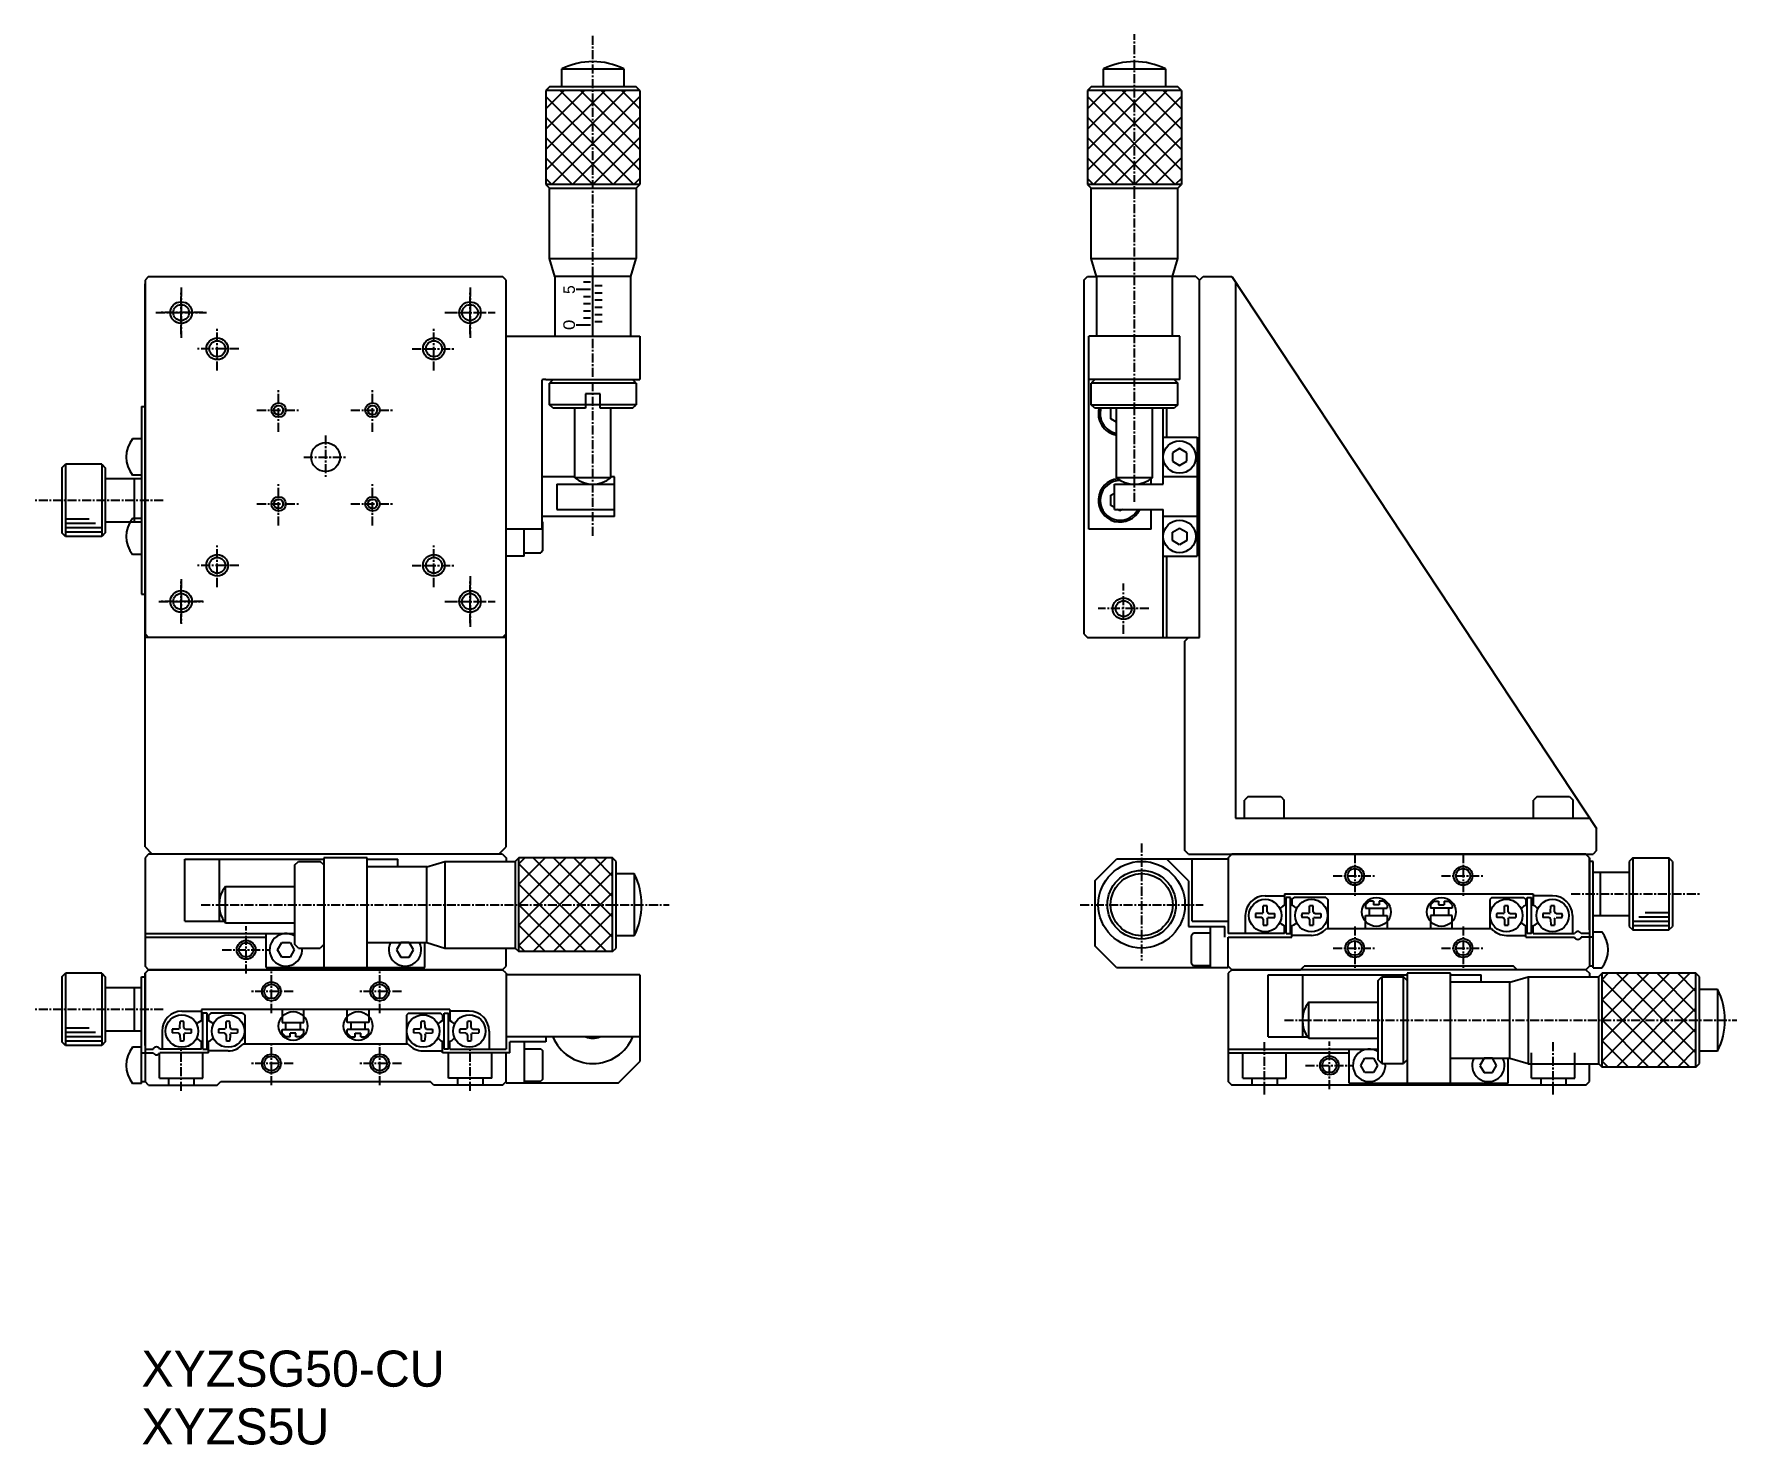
# Model space of a CAD drawing. Extents: x 49 to 285, y 80 to 275.
import ezdxf

# ---------------------------------------------------------------- set-up
doc = ezdxf.new("R2010")
doc.units = 0
doc.linetypes.add('CENTER', pattern=[2, 1.25, -0.25, 0.25, -0.25])
doc.layers.get('0').update_dxf_attribs({"linetype": 'CONTINUOUS'})
doc.layers.add('CENTER', color=1, linetype='CENTER')

msp = doc.modelspace()

# ---------------------------------------------------------------- linework, layer by layer
at = {"color": 3, "linetype": 'CONTINUOUS'}
for p, q in [((122.09, 270.21), (130.69, 270.21)), ((197.09, 270.21), (205.69, 270.21)), ((132.89, 267.21), (119.89, 267.21)), ((125.25, 267.21), (119.89, 261.85)), ((128.08, 267.21), (119.89, 259.03)), ((130.9, 267.21), (119.89, 256.2)), ((122.42, 267.21), (119.89, 264.68)), ((132.89, 256.2), (121.87, 267.21)), ((132.89, 259.03), (124.7, 267.21)), ((132.89, 261.85), (127.53, 267.21)), ((132.89, 264.68), (130.36, 267.21)), ((205.9, 267.21), (194.89, 256.2)), ((207.89, 267.21), (194.89, 267.21)), ((203.08, 267.21), (194.89, 259.03)), ((200.25, 267.21), (194.89, 261.85)), ((197.42, 267.21), (194.89, 264.68)), ((207.89, 256.2), (196.87, 267.21)), ((207.89, 259.03), (199.7, 267.21)), ((207.89, 261.85), (202.53, 267.21)), ((207.89, 264.68), (205.36, 267.21)), ((132.05, 254.21), (119.89, 266.37)), ((132.89, 266.37), (120.73, 254.21)), ((207.05, 254.21), (194.89, 266.37)), ((207.89, 266.37), (195.73, 254.21)), ((129.22, 254.21), (119.89, 263.54)), ((132.89, 263.54), (123.56, 254.21)), ((204.22, 254.21), (194.89, 263.54)), ((207.89, 263.54), (198.56, 254.21)), ((126.39, 254.21), (119.89, 260.71)), ((132.89, 260.71), (126.39, 254.21)), ((201.39, 254.21), (194.89, 260.71)), ((207.89, 260.71), (201.39, 254.21)), ((123.56, 254.21), (119.89, 257.88)), ((132.89, 257.88), (129.22, 254.21)), ((198.56, 254.21), (194.89, 257.88)), ((207.89, 257.88), (204.22, 254.21)), ((120.73, 254.21), (119.89, 255.05)), ((132.89, 255.05), (132.05, 254.21)), ((195.73, 254.21), (194.89, 255.05)), ((207.89, 255.05), (207.05, 254.21)), ((132.89, 254.21), (119.89, 254.21)), ((207.89, 254.21), (194.89, 254.21)), ((125.09, 240.71), (126.09, 240.71)), ((126.39, 233.21), (126.39, 241.21)), ((124.09, 239.71), (126.09, 239.71)), ((125.09, 238.71), (126.09, 238.71)), ((126.69, 240.21), (127.69, 240.21)), ((126.69, 239.21), (127.69, 239.21)), ((126.69, 238.21), (127.69, 238.21)), ((125.09, 237.71), (126.09, 237.71)), ((125.09, 236.71), (126.09, 236.71)), ((126.69, 237.21), (127.69, 237.21)), ((126.69, 236.21), (127.69, 236.21)), ((126.09, 234.71), (124.09, 234.71)), ((126.09, 235.71), (125.09, 235.71)), ((126.69, 235.21), (127.69, 235.21)), ((132.39, 226.71), (120.39, 226.71)), ((207.39, 226.71), (195.39, 226.71)), ((125.39, 223.71), (120.39, 223.71)), ((132.39, 223.71), (127.39, 223.71)), ((195.39, 223.71), (207.39, 223.71)), ((53.39, 215.46), (53.39, 205.46)), ((58.39, 215.46), (58.39, 205.46)), ((128.89, 213.59), (123.89, 213.59)), ((203.89, 213.59), (198.89, 213.59)), ((56.66, 207.86), (53.39, 207.86)), ((57.53, 207.26), (53.39, 207.26)), ((58.39, 206.66), (53.39, 206.66)), ((58.39, 206.06), (53.39, 206.06)), ((116.14, 148.8), (128.3, 160.96)), ((116.14, 147.96), (116.14, 160.96)), ((116.14, 157.29), (119.81, 160.96)), ((116.14, 154.46), (122.64, 160.96)), ((116.14, 151.63), (125.47, 160.96)), ((116.14, 160.12), (116.98, 160.96)), ((129.14, 149.95), (118.12, 160.96)), ((129.14, 152.78), (120.95, 160.96)), ((129.14, 155.6), (123.78, 160.96)), ((129.14, 158.43), (126.61, 160.96)), ((129.14, 147.96), (129.14, 160.96)), ((270.39, 160.96), (270.39, 150.96)), ((275.39, 160.96), (275.39, 150.96)), ((128.3, 147.96), (116.14, 160.12)), ((118.12, 147.96), (129.14, 158.98)), ((132.14, 158.76), (132.14, 150.16)), ((75.52, 151.96), (75.52, 156.96)), ((125.47, 147.96), (116.14, 157.29)), ((120.95, 147.96), (129.14, 156.15)), ((122.64, 147.96), (116.14, 154.46)), ((123.78, 147.96), (129.14, 153.32)), ((272.12, 153.36), (275.39, 153.36)), ((119.81, 147.96), (116.14, 151.63)), ((270.39, 152.16), (275.39, 152.16)), ((270.39, 151.56), (275.39, 151.56)), ((271.25, 152.76), (275.39, 152.76)), ((116.98, 147.96), (116.14, 148.8)), ((126.61, 147.96), (129.14, 150.49)), ((53.39, 144.96), (53.39, 134.96)), ((58.39, 144.96), (58.39, 134.96)), ((235.64, 144.46), (235.64, 132.46)), ((238.64, 132.46), (238.64, 144.46)), ((266.14, 135.63), (275.47, 144.96)), ((266.14, 132.8), (278.3, 144.96)), ((266.14, 131.96), (266.14, 144.96)), ((266.14, 141.29), (269.81, 144.96)), ((266.14, 138.46), (272.64, 144.96)), ((266.14, 144.12), (266.98, 144.96)), ((278.3, 131.96), (266.14, 144.12)), ((279.14, 133.95), (268.12, 144.96)), ((279.14, 136.78), (270.95, 144.96)), ((279.14, 139.6), (273.78, 144.96)), ((279.14, 142.43), (276.61, 144.96)), ((279.14, 131.96), (279.14, 144.96)), ((268.12, 131.96), (279.14, 142.98)), ((282.14, 142.76), (282.14, 134.16)), ((225.52, 135.96), (225.52, 140.96)), ((275.47, 131.96), (266.14, 141.29)), ((270.95, 131.96), (279.14, 140.15)), ((56.66, 137.36), (53.39, 137.36)), ((57.53, 136.76), (53.39, 136.76)), ((272.64, 131.96), (266.14, 138.46)), ((273.78, 131.96), (279.14, 137.32)), ((58.39, 136.16), (53.39, 136.16)), ((58.39, 135.56), (53.39, 135.56)), ((269.81, 131.96), (266.14, 135.63)), ((276.61, 131.96), (279.14, 134.49)), ((66.39, 130.46), (66.39, 133.96)), ((72.39, 130.46), (72.39, 133.96)), ((106.39, 130.46), (106.39, 133.96)), ((112.39, 130.46), (112.39, 133.96)), ((216.39, 130.46), (216.39, 133.96)), ((222.39, 130.46), (222.39, 133.96)), ((256.39, 130.46), (256.39, 133.96)), ((262.39, 130.46), (262.39, 133.96)), ((266.98, 131.96), (266.14, 132.8)), ((66.39, 130.46), (72.39, 130.46)), ((67.64, 130.46), (67.64, 129.46)), ((71.14, 130.46), (71.14, 129.46)), ((112.39, 130.46), (106.39, 130.46)), ((107.64, 130.46), (107.64, 129.46)), ((111.14, 130.46), (111.14, 129.46)), ((216.39, 130.46), (222.39, 130.46)), ((217.64, 130.46), (217.64, 129.46)), ((221.14, 130.46), (221.14, 129.46)), ((256.39, 130.46), (262.39, 130.46)), ((257.64, 130.46), (257.64, 129.46)), ((261.14, 130.46), (261.14, 129.46))]:
    msp.add_line(p, q, dxfattribs=at)
at = {"color": 7, "linetype": 'CONTINUOUS'}
for p, q in [((122.09, 267.71), (122.09, 270.21)), ((130.69, 270.21), (130.69, 267.71)), ((197.09, 267.71), (197.09, 270.21)), ((205.69, 270.21), (205.69, 267.71)), ((120.39, 267.71), (119.89, 267.21)), ((119.89, 267.21), (119.89, 254.21)), ((132.39, 267.71), (120.39, 267.71)), ((132.89, 267.21), (132.39, 267.71)), ((132.89, 267.21), (132.89, 254.21)), ((195.39, 267.71), (194.89, 267.21)), ((194.89, 267.21), (194.89, 254.21)), ((207.39, 267.71), (195.39, 267.71)), ((207.89, 267.21), (207.39, 267.71)), ((207.89, 267.21), (207.89, 254.21)), ((119.89, 254.21), (120.39, 253.71)), ((120.39, 243.96), (120.39, 253.71)), ((120.39, 253.71), (132.39, 253.71)), ((132.39, 253.71), (132.89, 254.21)), ((132.42, 243.96), (132.42, 253.71)), ((194.89, 254.21), (195.39, 253.71)), ((195.39, 243.96), (195.39, 253.71)), ((195.39, 253.71), (207.39, 253.71)), ((207.39, 253.71), (207.89, 254.21)), ((207.42, 243.96), (207.42, 253.71)), ((120.39, 243.96), (132.39, 243.96)), ((121.14, 241.46), (120.39, 243.96)), ((131.64, 241.46), (132.39, 243.96)), ((195.39, 243.96), (207.39, 243.96)), ((196.14, 241.46), (195.39, 243.96)), ((206.64, 241.46), (207.39, 243.96)), ((64.89, 241.46), (64.39, 240.96)), ((64.39, 240.96), (64.39, 191.96)), ((64.89, 241.46), (113.89, 241.46)), ((65.39, 241.46), (113.39, 241.46)), ((114.39, 240.96), (113.89, 241.46)), ((114.39, 191.96), (114.39, 240.96)), ((121.14, 241.46), (121.14, 233.21)), ((131.64, 241.46), (121.14, 241.46)), ((131.64, 233.21), (131.64, 241.46)), ((194.39, 240.96), (194.89, 241.46)), ((194.39, 240.96), (194.39, 191.96)), ((194.89, 241.46), (196.14, 241.46)), ((206.64, 241.46), (196.14, 241.46)), ((196.14, 241.46), (196.14, 233.21)), ((206.64, 233.21), (206.64, 241.46)), ((209.89, 241.46), (206.64, 241.46)), ((209.89, 241.46), (210.39, 240.96)), ((210.39, 240.96), (210.89, 241.46)), ((210.39, 191.46), (210.39, 240.96)), ((210.89, 241.46), (214.89, 241.46)), ((214.89, 241.46), (265.39, 165.02)), ((215.39, 240.7), (215.39, 166.46)), ((64.39, 162.46), (64.39, 240.46)), ((114.39, 162.46), (114.39, 240.46)), ((114.39, 233.21), (132.89, 233.21)), ((132.89, 233.21), (132.89, 227.21)), ((207.69, 233.21), (195.09, 233.21)), ((195.09, 206.46), (195.09, 233.21)), ((207.69, 227.21), (207.69, 233.21)), ((119.39, 206.46), (119.39, 227.17)), ((119.89, 227.21), (132.89, 227.21)), ((120.89, 227.21), (120.39, 226.71)), ((120.39, 223.71), (120.39, 226.71)), ((132.39, 226.71), (131.89, 227.21)), ((132.39, 226.71), (132.39, 223.71)), ((207.69, 227.21), (195.09, 227.21)), ((195.89, 227.21), (195.39, 226.71)), ((195.39, 223.71), (195.39, 226.71)), ((206.89, 227.21), (207.39, 226.71)), ((207.39, 223.71), (207.39, 226.71)), ((125.39, 225.21), (125.39, 223.21)), ((127.39, 225.21), (125.39, 225.21)), ((127.39, 223.21), (127.39, 225.21)), ((63.89, 223.46), (63.89, 197.46)), ((63.89, 223.46), (64.39, 223.46)), ((120.89, 223.21), (120.39, 223.71)), ((125.39, 223.21), (120.89, 223.21)), ((123.89, 213.59), (123.89, 223.21)), ((127.39, 223.71), (125.39, 223.71)), ((131.89, 223.21), (127.39, 223.21)), ((128.89, 213.59), (128.89, 223.21)), ((131.89, 223.21), (132.39, 223.71)), ((195.89, 223.21), (195.39, 223.71)), ((206.89, 223.21), (195.89, 223.21)), ((198.14, 223.18), (198.19, 223.21)), ((198.14, 221.74), (198.14, 223.18)), ((198.89, 221.31), (198.14, 221.74)), ((198.89, 213.59), (198.89, 223.21)), ((203.89, 213.59), (203.89, 223.21)), ((205.39, 219.21), (205.39, 223.21)), ((205.89, 219.21), (205.89, 223.21)), ((207.39, 223.71), (206.89, 223.21)), ((63.89, 218.96), (62.67, 218.96)), ((205.39, 212.71), (205.39, 219.21)), ((205.39, 219.21), (210.09, 219.21)), ((207.64, 217.62), (206.64, 217.04)), ((206.64, 217.04), (206.64, 215.88)), ((208.64, 217.04), (207.64, 217.62)), ((208.64, 215.88), (208.64, 217.04)), ((210.09, 219.21), (210.09, 202.71)), ((52.89, 214.96), (53.39, 215.46)), ((52.89, 214.96), (52.89, 205.96)), ((58.39, 215.46), (53.39, 215.46)), ((58.39, 215.46), (58.89, 214.96)), ((58.89, 214.96), (58.89, 205.96)), ((206.64, 215.88), (207.64, 215.31)), ((207.64, 215.31), (208.64, 215.88)), ((63.89, 213.46), (58.89, 213.46)), ((63.89, 213.96), (62.67, 213.96)), ((62.89, 213.46), (62.89, 207.46)), ((123.89, 213.71), (119.39, 213.71)), ((121.39, 212.71), (129.39, 212.71)), ((121.39, 212.71), (121.39, 209.21)), ((129.39, 213.71), (128.89, 213.71)), ((129.39, 208.21), (129.39, 213.71)), ((198.64, 212.71), (205.39, 212.71)), ((198.64, 209.21), (198.64, 212.71)), ((203.69, 212.71), (203.69, 213.44)), ((210.09, 213.71), (205.39, 213.71)), ((198.14, 211.18), (198.64, 211.47)), ((198.14, 209.74), (198.14, 211.18)), ((63.89, 207.96), (62.67, 207.96)), ((129.39, 208.21), (119.39, 208.21)), ((119.39, 207.51), (119.49, 207.41)), ((121.39, 209.21), (129.39, 209.21)), ((198.64, 209.45), (198.14, 209.74)), ((198.64, 209.21), (205.39, 209.21)), ((199.39, 209.02), (199.05, 209.21)), ((199.72, 209.21), (199.39, 209.02)), ((203.69, 206.46), (203.69, 209.21)), ((205.39, 202.71), (205.39, 209.21)), ((210.09, 208.21), (205.39, 208.21)), ((53.39, 205.46), (52.89, 205.96)), ((58.39, 205.46), (53.39, 205.46)), ((58.89, 205.96), (58.39, 205.46)), ((63.89, 207.46), (58.89, 207.46)), ((119.39, 206.46), (114.39, 206.46)), ((116.89, 202.71), (116.89, 206.46)), ((119.49, 203.51), (119.49, 207.41)), ((203.69, 206.46), (195.09, 206.46)), ((206.64, 206.04), (207.64, 206.62)), ((206.64, 204.88), (206.64, 206.04)), ((207.64, 206.62), (208.64, 206.04)), ((208.64, 206.04), (208.64, 204.88)), ((63.89, 202.96), (62.67, 202.96)), ((116.89, 203.21), (119.19, 203.21)), ((119.49, 203.51), (119.19, 203.21)), ((207.64, 204.31), (206.64, 204.88)), ((208.64, 204.88), (207.64, 204.31)), ((116.89, 202.71), (114.39, 202.71)), ((205.39, 191.46), (205.39, 202.71)), ((205.39, 202.71), (210.09, 202.71)), ((205.89, 191.46), (205.89, 202.71)), ((63.89, 197.46), (64.39, 197.46)), ((64.39, 191.96), (64.89, 191.46)), ((114.39, 191.46), (64.39, 191.46)), ((113.89, 191.46), (64.89, 191.46)), ((113.89, 191.46), (114.39, 191.96)), ((194.39, 191.96), (194.89, 191.46)), ((194.89, 191.46), (210.39, 191.46)), ((208.39, 190.96), (208.89, 191.46)), ((208.39, 190.96), (208.89, 191.46)), ((208.39, 190.96), (208.89, 191.46)), ((208.39, 161.96), (208.39, 190.96)), ((208.39, 161.96), (208.39, 190.96)), ((217.14, 169.46), (216.64, 168.96)), ((216.64, 166.46), (216.64, 168.96)), ((217.14, 169.46), (221.64, 169.46)), ((221.64, 169.46), (222.14, 168.96)), ((222.14, 166.46), (222.14, 168.96)), ((257.14, 169.46), (256.64, 168.96)), ((256.64, 166.46), (256.64, 168.96)), ((257.14, 169.46), (261.64, 169.46)), ((261.64, 169.46), (262.14, 168.96)), ((262.14, 166.46), (262.14, 168.96)), ((215.39, 166.46), (264.44, 166.46)), ((265.39, 161.96), (265.39, 165.02)), ((64.39, 162.46), (65.39, 161.46)), ((64.89, 161.46), (64.39, 160.96)), ((64.39, 160.96), (64.39, 145.96)), ((113.89, 161.46), (64.89, 161.46)), ((113.39, 161.46), (65.39, 161.46)), ((69.89, 160.76), (89.14, 160.76)), ((69.89, 152.16), (69.89, 160.76)), ((74.64, 160.76), (74.64, 152.16)), ((85.14, 159.96), (85.64, 160.46)), ((85.64, 160.46), (88.64, 160.46)), ((89.14, 159.96), (88.64, 160.46)), ((95.14, 160.96), (89.14, 160.96)), ((89.14, 160.96), (89.14, 145.76)), ((95.14, 145.76), (95.14, 160.96)), ((95.14, 160.76), (99.39, 160.76)), ((99.39, 159.71), (99.39, 160.76)), ((103.39, 159.71), (105.89, 160.46)), ((105.89, 160.46), (115.64, 160.46)), ((105.89, 160.46), (105.89, 148.46)), ((113.39, 161.46), (114.39, 162.46)), ((113.89, 161.46), (114.39, 160.96)), ((114.39, 160.96), (114.39, 160.46)), ((116.14, 160.96), (115.64, 160.46)), ((115.64, 160.46), (115.64, 148.46)), ((129.14, 160.96), (116.14, 160.96)), ((129.64, 160.46), (129.14, 160.96)), ((129.64, 148.46), (129.64, 160.46)), ((195.89, 157.76), (198.89, 160.76)), ((214.39, 160.76), (198.89, 160.76)), ((208.89, 157.76), (205.89, 160.76)), ((208.89, 161.46), (208.39, 161.96)), ((208.89, 161.46), (264.89, 161.46)), ((209.39, 152.16), (209.39, 160.76)), ((214.39, 160.96), (214.89, 161.46)), ((214.39, 160.96), (214.39, 150.46)), ((263.89, 161.46), (214.89, 161.46)), ((264.39, 160.96), (263.89, 161.46)), ((264.39, 160.96), (264.39, 149.96)), ((264.39, 150.96), (264.39, 160.96)), ((264.89, 160.46), (264.39, 160.46)), ((265.39, 161.96), (264.89, 161.46)), ((264.89, 145.71), (264.89, 160.46)), ((270.39, 160.96), (269.89, 160.46)), ((269.89, 160.46), (269.89, 151.46)), ((270.39, 160.96), (275.39, 160.96)), ((275.89, 160.46), (275.39, 160.96)), ((275.89, 160.46), (275.89, 151.46)), ((85.14, 148.96), (85.14, 159.96)), ((103.39, 159.71), (95.14, 159.71)), ((103.39, 149.21), (103.39, 159.71)), ((129.64, 158.76), (132.14, 158.76)), ((264.89, 158.96), (269.89, 158.96)), ((265.89, 158.96), (265.89, 152.96)), ((75.52, 156.96), (85.14, 156.96)), ((195.89, 157.76), (195.89, 148.76)), ((208.89, 157.76), (208.89, 151.46)), ((219.49, 155.71), (222.19, 155.71)), ((222.19, 155.96), (256.59, 155.96)), ((222.19, 155.96), (222.19, 154.38)), ((256.59, 155.96), (256.59, 154.38)), ((259.29, 155.71), (256.59, 155.71)), ((219.01, 153.24), (219.14, 153.3)), ((219.22, 153.46), (219.14, 153.3)), ((219.22, 153.46), (219.23, 154.29)), ((219.76, 153.46), (219.75, 154.29)), ((219.76, 153.46), (219.84, 153.3)), ((219.97, 153.24), (219.84, 153.3)), ((222.39, 150.46), (222.39, 155.46)), ((222.99, 155.46), (222.39, 155.46)), ((222.99, 150.46), (222.99, 155.46)), ((223.19, 155.16), (223.49, 155.46)), ((223.19, 155.16), (223.19, 154.38)), ((227.89, 155.46), (223.49, 155.46)), ((225.41, 153.24), (225.54, 153.3)), ((225.62, 153.46), (225.54, 153.3)), ((225.62, 153.46), (225.63, 154.29)), ((226.16, 153.46), (226.15, 154.29)), ((226.16, 153.46), (226.24, 153.3)), ((226.37, 153.24), (226.24, 153.3)), ((227.89, 155.46), (228.19, 155.16)), ((228.19, 155.16), (228.19, 151.16)), ((233.39, 154.46), (233.89, 154.96)), ((233.39, 154.46), (233.39, 153.96)), ((233.39, 153.96), (236.39, 153.96)), ((234.49, 154.96), (233.89, 154.96)), ((233.89, 153.96), (233.89, 152.96)), ((234.49, 154.96), (234.49, 154.46)), ((235.29, 154.46), (234.49, 154.46)), ((235.89, 154.96), (235.29, 154.96)), ((235.29, 154.96), (235.29, 154.46)), ((236.39, 154.46), (235.89, 154.96)), ((235.89, 152.96), (235.89, 153.96)), ((236.39, 154.46), (236.39, 153.96)), ((242.39, 154.46), (242.89, 154.96)), ((242.39, 154.46), (242.39, 153.96)), ((245.39, 153.96), (242.39, 153.96)), ((242.89, 154.96), (243.49, 154.96)), ((242.89, 152.96), (242.89, 153.96)), ((243.49, 154.96), (243.49, 154.46)), ((243.49, 154.46), (244.29, 154.46)), ((244.29, 154.96), (244.89, 154.96)), ((244.29, 154.96), (244.29, 154.46)), ((245.39, 154.46), (244.89, 154.96)), ((244.89, 153.96), (244.89, 152.96)), ((245.39, 154.46), (245.39, 153.96)), ((250.89, 155.46), (250.59, 155.16)), ((250.59, 155.16), (250.59, 151.16)), ((250.89, 155.46), (255.29, 155.46)), ((252.41, 153.24), (252.54, 153.3)), ((252.62, 153.46), (252.54, 153.3)), ((252.62, 153.46), (252.63, 154.29)), ((253.16, 153.46), (253.15, 154.29)), ((253.16, 153.46), (253.24, 153.3)), ((253.37, 153.24), (253.24, 153.3)), ((255.29, 155.46), (255.59, 155.16)), ((255.59, 155.16), (255.59, 154.38)), ((255.79, 150.46), (255.79, 155.46)), ((255.79, 155.46), (256.39, 155.46)), ((256.39, 150.46), (256.39, 155.46)), ((258.81, 153.24), (258.94, 153.3)), ((259.02, 153.46), (258.94, 153.3)), ((259.02, 153.46), (259.03, 154.29)), ((259.56, 153.46), (259.55, 154.29)), ((259.56, 153.46), (259.64, 153.3)), ((259.77, 153.24), (259.64, 153.3)), ((69.89, 152.16), (75.37, 152.16)), ((75.52, 151.96), (85.14, 151.96)), ((208.89, 151.46), (213.89, 151.46)), ((209.39, 152.16), (214.39, 152.16)), ((211.89, 151.46), (211.89, 145.76)), ((213.89, 149.96), (213.89, 151.46)), ((216.74, 152.96), (216.74, 150.46)), ((219.01, 153.24), (218.16, 153.22)), ((219.01, 152.69), (218.16, 152.7)), ((219.01, 152.69), (219.14, 152.63)), ((219.22, 152.46), (219.14, 152.63)), ((219.22, 152.46), (219.23, 151.64)), ((219.76, 152.46), (219.75, 151.64)), ((219.76, 152.46), (219.84, 152.63)), ((219.97, 152.69), (219.84, 152.63)), ((219.97, 153.24), (220.81, 153.22)), ((219.97, 152.69), (220.81, 152.7)), ((222.19, 150.46), (222.19, 151.55)), ((223.19, 149.96), (223.19, 151.55)), ((225.41, 153.24), (224.56, 153.22)), ((225.41, 152.69), (224.56, 152.7)), ((225.41, 152.69), (225.54, 152.63)), ((225.62, 152.46), (225.54, 152.63)), ((225.62, 152.46), (225.63, 151.64)), ((226.16, 152.46), (226.15, 151.64)), ((226.16, 152.46), (226.24, 152.63)), ((226.37, 152.69), (226.24, 152.63)), ((226.37, 153.24), (227.21, 153.22)), ((226.37, 152.69), (227.21, 152.7)), ((227.97, 151.16), (250.81, 151.16)), ((233.39, 151.16), (233.39, 152.96)), ((233.39, 152.96), (236.39, 152.96)), ((236.39, 152.96), (236.39, 151.16)), ((242.39, 152.96), (242.39, 151.16)), ((245.39, 152.96), (242.39, 152.96)), ((245.39, 151.16), (245.39, 152.96)), ((252.41, 153.24), (251.56, 153.22)), ((252.41, 152.69), (251.56, 152.7)), ((252.41, 152.69), (252.54, 152.63)), ((252.62, 152.46), (252.54, 152.63)), ((252.62, 152.46), (252.63, 151.64)), ((253.16, 152.46), (253.15, 151.64)), ((253.16, 152.46), (253.24, 152.63)), ((253.37, 152.69), (253.24, 152.63)), ((253.37, 153.24), (254.21, 153.22)), ((253.37, 152.69), (254.21, 152.7)), ((255.59, 149.96), (255.59, 151.55)), ((256.59, 150.46), (256.59, 151.55)), ((258.81, 153.24), (257.96, 153.22)), ((258.81, 152.69), (257.96, 152.7)), ((258.81, 152.69), (258.94, 152.63)), ((259.02, 152.46), (258.94, 152.63)), ((259.02, 152.46), (259.03, 151.64)), ((259.56, 152.46), (259.55, 151.64)), ((259.56, 152.46), (259.64, 152.63)), ((259.77, 153.24), (260.61, 153.22)), ((259.77, 152.69), (260.61, 152.7)), ((262.04, 152.96), (262.04, 150.46)), ((264.89, 152.96), (269.89, 152.96)), ((269.89, 151.46), (270.39, 150.96)), ((270.39, 150.96), (275.39, 150.96)), ((275.39, 150.96), (275.89, 151.46)), ((64.39, 150.46), (85.14, 150.46)), ((64.39, 149.96), (81.14, 149.96)), ((81.14, 145.76), (81.14, 150.46)), ((82.73, 148.21), (83.31, 149.21)), ((83.31, 149.21), (84.47, 149.21)), ((84.47, 149.21), (85.04, 148.21)), ((85.64, 148.46), (85.14, 148.96)), ((89.14, 148.96), (88.64, 148.46)), ((95.14, 149.21), (103.39, 149.21)), ((99.81, 149.21), (99.23, 148.21)), ((100.97, 149.21), (99.81, 149.21)), ((101.54, 148.21), (100.97, 149.21)), ((103.14, 145.76), (103.14, 149.21)), ((103.39, 149.21), (105.89, 148.46)), ((132.14, 150.16), (129.64, 150.16)), ((198.89, 145.76), (195.89, 148.76)), ((209.59, 150.51), (209.29, 150.21)), ((209.29, 146.31), (209.29, 150.21)), ((211.89, 150.51), (209.59, 150.51)), ((222.19, 150.46), (214.39, 150.46)), ((214.39, 149.96), (223.19, 149.96)), ((214.39, 145.76), (214.39, 149.96)), ((222.39, 150.46), (222.99, 150.46)), ((225.89, 150.21), (223.19, 150.21)), ((252.89, 150.21), (255.59, 150.21)), ((255.59, 149.96), (262.33, 149.96)), ((256.39, 150.46), (255.79, 150.46)), ((256.59, 150.46), (262.33, 150.46)), ((264.39, 150.46), (263.25, 150.46)), ((264.89, 149.96), (263.25, 149.96)), ((264.39, 149.96), (264.39, 145.96)), ((264.89, 150.71), (266.11, 150.71)), ((83.31, 147.21), (82.73, 148.21)), ((84.47, 147.21), (83.31, 147.21)), ((85.04, 148.21), (84.47, 147.21)), ((85.64, 148.46), (88.64, 148.46)), ((99.23, 148.21), (99.81, 147.21)), ((99.81, 147.21), (100.97, 147.21)), ((100.97, 147.21), (101.54, 148.21)), ((105.89, 148.43), (115.64, 148.43)), ((114.39, 145.96), (114.39, 148.43)), ((115.64, 148.46), (116.14, 147.96)), ((129.14, 147.96), (116.14, 147.96)), ((129.14, 147.96), (129.64, 148.46)), ((209.29, 146.31), (209.59, 146.01)), ((52.89, 144.46), (53.39, 144.96)), ((52.89, 144.46), (52.89, 135.46)), ((58.39, 144.96), (53.39, 144.96)), ((58.39, 144.96), (58.89, 144.46)), ((58.89, 144.46), (58.89, 135.46)), ((63.89, 129.71), (63.89, 144.46)), ((63.89, 144.46), (64.39, 144.46)), ((64.89, 145.46), (64.39, 145.96)), ((64.39, 145.96), (64.89, 145.46)), ((64.39, 144.96), (64.89, 145.46)), ((64.39, 144.96), (64.39, 133.96)), ((64.39, 134.96), (64.39, 144.96)), ((113.89, 145.46), (64.89, 145.46)), ((64.89, 145.46), (113.89, 145.46)), ((81.14, 145.76), (103.14, 145.76)), ((113.89, 145.46), (114.39, 145.96)), ((113.89, 145.46), (114.39, 145.96)), ((114.39, 144.96), (113.89, 145.46)), ((114.39, 144.96), (114.39, 134.46)), ((132.89, 144.76), (114.39, 144.76)), ((132.89, 144.76), (132.89, 132.76)), ((198.89, 145.76), (214.39, 145.76)), ((211.89, 146.01), (209.59, 146.01)), ((214.89, 145.46), (214.39, 145.96)), ((214.89, 145.46), (214.39, 144.96)), ((214.39, 144.96), (214.39, 129.96)), ((263.89, 145.46), (214.89, 145.46)), ((214.89, 145.46), (224.39, 145.46)), ((219.89, 144.76), (239.14, 144.76)), ((219.89, 136.16), (219.89, 144.76)), ((224.39, 145.46), (224.89, 145.96)), ((224.64, 144.76), (224.64, 136.16)), ((253.89, 145.96), (224.89, 145.96)), ((235.14, 143.96), (235.64, 144.46)), ((235.14, 132.96), (235.14, 143.96)), ((235.64, 144.46), (238.64, 144.46)), ((239.14, 143.96), (238.64, 144.46)), ((239.14, 144.96), (239.14, 129.76)), ((245.14, 144.96), (239.14, 144.96)), ((245.14, 129.76), (245.14, 144.96)), ((245.14, 144.76), (249.39, 144.76)), ((249.39, 143.71), (249.39, 144.76)), ((253.39, 143.71), (255.89, 144.46)), ((254.39, 145.46), (253.89, 145.96)), ((263.89, 145.46), (254.39, 145.46)), ((255.89, 144.46), (255.89, 132.46)), ((255.89, 144.46), (265.64, 144.46)), ((263.89, 145.46), (264.39, 145.96)), ((263.89, 145.46), (264.39, 144.96)), ((264.89, 145.96), (264.39, 145.96)), ((264.39, 144.96), (264.39, 144.46)), ((264.89, 145.71), (266.11, 145.71)), ((266.14, 144.96), (265.64, 144.46)), ((265.64, 144.46), (265.64, 132.46)), ((279.14, 144.96), (266.14, 144.96)), ((279.64, 144.46), (279.14, 144.96)), ((279.64, 132.46), (279.64, 144.46)), ((63.89, 142.96), (58.89, 142.96)), ((62.89, 142.96), (62.89, 136.96)), ((253.39, 143.71), (245.14, 143.71)), ((253.39, 133.21), (253.39, 143.71)), ((279.64, 142.76), (282.14, 142.76)), ((69.49, 139.71), (72.19, 139.71)), ((106.59, 139.96), (72.19, 139.96)), ((72.19, 139.96), (72.19, 138.38)), ((72.99, 139.46), (72.39, 139.46)), ((72.39, 134.46), (72.39, 139.46)), ((72.99, 134.46), (72.99, 139.46)), ((73.49, 139.46), (73.19, 139.16)), ((73.19, 139.16), (73.19, 138.38)), ((77.89, 139.46), (73.49, 139.46)), ((77.89, 139.46), (78.19, 139.16)), ((78.19, 139.16), (78.19, 135.16)), ((83.39, 139.96), (83.39, 138.16)), ((86.39, 138.16), (86.39, 139.96)), ((92.39, 138.16), (92.39, 139.96)), ((95.39, 139.96), (95.39, 138.16)), ((100.89, 139.46), (100.59, 139.16)), ((100.59, 139.16), (100.59, 135.16)), ((100.89, 139.46), (105.29, 139.46)), ((105.59, 139.16), (105.29, 139.46)), ((105.59, 139.16), (105.59, 138.38)), ((105.79, 134.46), (105.79, 139.46)), ((105.79, 139.46), (106.39, 139.46)), ((106.39, 134.46), (106.39, 139.46)), ((106.59, 139.96), (106.59, 138.38)), ((109.29, 139.71), (106.59, 139.71)), ((225.52, 140.96), (235.14, 140.96)), ((63.89, 136.96), (58.89, 136.96)), ((66.74, 136.96), (66.74, 134.46)), ((69.01, 137.24), (68.16, 137.22)), ((69.01, 137.24), (69.14, 137.3)), ((69.22, 137.46), (69.14, 137.3)), ((69.22, 137.46), (69.23, 138.29)), ((69.76, 137.46), (69.75, 138.29)), ((69.76, 137.46), (69.84, 137.3)), ((69.97, 137.24), (69.84, 137.3)), ((69.97, 137.24), (70.81, 137.22)), ((75.41, 137.24), (74.56, 137.22)), ((75.41, 137.24), (75.54, 137.3)), ((75.62, 137.46), (75.54, 137.3)), ((75.62, 137.46), (75.63, 138.29)), ((76.16, 137.46), (76.15, 138.29)), ((76.16, 137.46), (76.24, 137.3)), ((76.37, 137.24), (76.24, 137.3)), ((76.37, 137.24), (77.21, 137.22)), ((83.39, 138.16), (86.39, 138.16)), ((83.39, 136.66), (83.39, 137.16)), ((83.39, 137.16), (86.39, 137.16)), ((83.89, 137.16), (83.89, 138.16)), ((85.89, 138.16), (85.89, 137.16)), ((86.39, 136.66), (86.39, 137.16)), ((95.39, 138.16), (92.39, 138.16)), ((92.39, 136.66), (92.39, 137.16)), ((95.39, 137.16), (92.39, 137.16)), ((92.89, 138.16), (92.89, 137.16)), ((94.89, 137.16), (94.89, 138.16)), ((95.39, 136.66), (95.39, 137.16)), ((102.41, 137.24), (101.56, 137.22)), ((102.41, 137.24), (102.54, 137.3)), ((102.62, 137.46), (102.54, 137.3)), ((102.62, 137.46), (102.63, 138.29)), ((103.16, 137.46), (103.15, 138.29)), ((103.16, 137.46), (103.24, 137.3)), ((103.37, 137.24), (103.24, 137.3)), ((103.37, 137.24), (104.21, 137.22)), ((108.81, 137.24), (107.96, 137.22)), ((108.81, 137.24), (108.94, 137.3)), ((109.02, 137.46), (108.94, 137.3)), ((109.02, 137.46), (109.03, 138.29)), ((109.56, 137.46), (109.55, 138.29)), ((109.56, 137.46), (109.64, 137.3)), ((109.77, 137.24), (109.64, 137.3)), ((109.77, 137.24), (110.61, 137.22)), ((112.04, 136.96), (112.04, 134.46)), ((53.39, 134.96), (52.89, 135.46)), ((58.39, 134.96), (53.39, 134.96)), ((58.89, 135.46), (58.39, 134.96)), ((63.89, 134.71), (62.67, 134.71)), ((64.39, 134.46), (65.53, 134.46)), ((72.19, 134.46), (66.45, 134.46)), ((69.01, 136.69), (68.16, 136.7)), ((69.01, 136.69), (69.14, 136.63)), ((69.22, 136.46), (69.14, 136.63)), ((69.22, 136.46), (69.23, 135.64)), ((69.76, 136.46), (69.75, 135.64)), ((69.76, 136.46), (69.84, 136.63)), ((69.97, 136.69), (69.84, 136.63)), ((69.97, 136.69), (70.81, 136.7)), ((72.19, 134.46), (72.19, 135.55)), ((72.39, 134.46), (72.99, 134.46)), ((73.19, 133.96), (73.19, 135.55)), ((75.41, 136.69), (74.56, 136.7)), ((75.41, 136.69), (75.54, 136.63)), ((75.62, 136.46), (75.54, 136.63)), ((75.62, 136.46), (75.63, 135.64)), ((76.16, 136.46), (76.15, 135.64)), ((76.16, 136.46), (76.24, 136.63)), ((76.37, 136.69), (76.24, 136.63)), ((76.37, 136.69), (77.21, 136.7)), ((100.81, 135.16), (77.97, 135.16)), ((83.39, 136.66), (83.89, 136.16)), ((84.49, 136.16), (83.89, 136.16)), ((85.29, 136.66), (84.49, 136.66)), ((84.49, 136.16), (84.49, 136.66)), ((85.29, 136.16), (85.29, 136.66)), ((85.89, 136.16), (85.29, 136.16)), ((86.39, 136.66), (85.89, 136.16)), ((92.39, 136.66), (92.89, 136.16)), ((92.89, 136.16), (93.49, 136.16)), ((93.49, 136.16), (93.49, 136.66)), ((93.49, 136.66), (94.29, 136.66)), ((94.29, 136.16), (94.29, 136.66)), ((94.29, 136.16), (94.89, 136.16)), ((95.39, 136.66), (94.89, 136.16)), ((102.41, 136.69), (101.56, 136.7)), ((102.41, 136.69), (102.54, 136.63)), ((102.62, 136.46), (102.54, 136.63)), ((102.62, 136.46), (102.63, 135.64)), ((103.16, 136.46), (103.15, 135.64)), ((103.16, 136.46), (103.24, 136.63)), ((103.37, 136.69), (103.24, 136.63)), ((103.37, 136.69), (104.21, 136.7)), ((105.59, 133.96), (105.59, 135.55)), ((106.39, 134.46), (105.79, 134.46)), ((106.59, 134.46), (106.59, 135.55)), ((106.59, 134.46), (114.39, 134.46)), ((108.81, 136.69), (107.96, 136.7)), ((108.81, 136.69), (108.94, 136.63)), ((109.02, 136.46), (108.94, 136.63)), ((109.02, 136.46), (109.03, 135.64)), ((109.56, 136.46), (109.55, 135.64)), ((109.56, 136.46), (109.64, 136.63)), ((109.77, 136.69), (109.64, 136.63)), ((109.77, 136.69), (110.61, 136.7)), ((132.89, 136.16), (114.39, 136.16)), ((119.89, 135.46), (114.89, 135.46)), ((114.89, 133.96), (114.89, 135.46)), ((116.89, 135.46), (116.89, 129.76)), ((116.89, 134.51), (119.19, 134.51)), ((119.19, 134.51), (119.49, 134.21)), ((119.89, 136.16), (119.89, 135.46)), ((214.39, 134.46), (235.14, 134.46)), ((219.89, 136.16), (225.37, 136.16)), ((225.52, 135.96), (235.14, 135.96)), ((231.14, 129.76), (231.14, 134.46)), ((63.89, 133.96), (65.53, 133.96)), ((64.39, 133.96), (64.39, 129.96)), ((73.19, 133.96), (66.45, 133.96)), ((75.89, 134.21), (73.19, 134.21)), ((102.89, 134.21), (105.59, 134.21)), ((114.39, 133.96), (105.59, 133.96)), ((114.39, 129.76), (114.39, 133.96)), ((114.89, 133.96), (114.39, 133.96)), ((119.49, 130.31), (119.49, 134.21)), ((129.89, 129.76), (132.89, 132.76)), ((214.39, 133.96), (231.14, 133.96)), ((232.73, 132.21), (233.31, 133.21)), ((233.31, 131.21), (232.73, 132.21)), ((233.31, 133.21), (234.47, 133.21)), ((234.47, 133.21), (235.04, 132.21)), ((235.04, 132.21), (234.47, 131.21)), ((235.64, 132.46), (235.14, 132.96)), ((235.64, 132.46), (238.64, 132.46)), ((239.14, 132.96), (238.64, 132.46)), ((245.14, 133.21), (253.39, 133.21)), ((249.81, 133.21), (249.23, 132.21)), ((249.23, 132.21), (249.81, 131.21)), ((250.97, 133.21), (249.81, 133.21)), ((251.54, 132.21), (250.97, 133.21)), ((250.97, 131.21), (251.54, 132.21)), ((253.14, 129.76), (253.14, 133.21)), ((253.39, 133.21), (255.89, 132.46)), ((255.89, 132.43), (265.64, 132.43)), ((264.39, 129.96), (264.39, 132.43)), ((265.64, 132.46), (266.14, 131.96)), ((279.14, 131.96), (279.64, 132.46)), ((282.14, 134.16), (279.64, 134.16)), ((63.89, 129.71), (62.67, 129.71)), ((63.89, 129.96), (64.39, 129.96)), ((64.89, 129.46), (64.39, 129.96)), ((74.39, 129.46), (74.89, 129.96)), ((74.89, 129.96), (103.89, 129.96)), ((104.39, 129.46), (103.89, 129.96)), ((113.89, 129.46), (114.39, 129.96)), ((129.89, 129.76), (114.39, 129.76)), ((116.89, 130.01), (119.19, 130.01)), ((119.49, 130.31), (119.19, 130.01)), ((214.89, 129.46), (214.39, 129.96)), ((214.39, 129.96), (214.89, 129.46)), ((231.14, 129.76), (253.14, 129.76)), ((234.47, 131.21), (233.31, 131.21)), ((249.81, 131.21), (250.97, 131.21)), ((263.89, 129.46), (264.39, 129.96)), ((263.89, 129.46), (264.39, 129.96)), ((279.14, 131.96), (266.14, 131.96)), ((64.89, 129.46), (74.39, 129.46)), ((113.89, 129.46), (104.39, 129.46)), ((263.89, 129.46), (214.89, 129.46))]:
    msp.add_line(p, q, dxfattribs=at)
at = {"color": 3, "linetype": 'CONTINUOUS'}
for centre, radius in [((69.39, 236.46), 1.5), ((109.39, 236.46), 1.5), ((74.39, 231.46), 1.5), ((104.39, 231.46), 1.5), ((82.89, 222.96), 0.65), ((95.89, 222.96), 0.65), ((82.89, 209.96), 0.65), ((95.89, 209.96), 0.65), ((74.39, 201.46), 1.5), ((104.39, 201.46), 1.5), ((69.39, 196.46), 1.5), ((109.39, 196.46), 1.5), ((199.89, 195.46), 1.5), ((231.89, 158.46), 1.3), ((246.89, 158.46), 1.3), ((234.89, 153.46), 2), ((243.89, 153.46), 2), ((78.39, 148.21), 1.3), ((231.89, 148.46), 1.3), ((246.89, 148.46), 1.3), ((81.89, 142.46), 1.3), ((96.89, 142.46), 1.3), ((84.89, 137.66), 2), ((93.89, 137.66), 2), ((81.89, 132.46), 1.3), ((96.89, 132.46), 1.3), ((228.39, 132.21), 1.3)]:
    msp.add_circle(centre, radius, dxfattribs=at)
at = {"color": 7, "linetype": 'CONTINUOUS'}
for centre, radius in [((69.39, 236.46), 1.1), ((109.39, 236.46), 1.1), ((74.39, 231.46), 1.1), ((104.39, 231.46), 1.1), ((82.89, 222.96), 1), ((95.89, 222.96), 1), ((89.39, 216.46), 2), ((207.64, 216.46), 2.25), ((82.89, 209.96), 1), ((95.89, 209.96), 1), ((207.64, 205.46), 2.25), ((74.39, 201.46), 1.1), ((104.39, 201.46), 1.1), ((69.39, 196.46), 1.1), ((109.39, 196.46), 1.1), ((199.89, 195.46), 1.1), ((202.39, 154.46), 6), ((202.39, 154.46), 4.75), ((202.39, 154.46), 4.3), ((231.89, 158.46), 1), ((246.89, 158.46), 1), ((219.49, 152.96), 2.25), ((225.89, 152.96), 2.25), ((252.89, 152.96), 2.25), ((259.29, 152.96), 2.25), ((78.39, 148.21), 1), ((231.89, 148.46), 1), ((246.89, 148.46), 1), ((81.89, 142.46), 1), ((96.89, 142.46), 1), ((69.49, 136.96), 2.25), ((75.89, 136.96), 2.25), ((102.89, 136.96), 2.25), ((109.29, 136.96), 2.25), ((81.89, 132.46), 1), ((96.89, 132.46), 1), ((228.39, 132.21), 1)]:
    msp.add_circle(centre, radius, dxfattribs=at)
for centre, radius, start, end in [((126.39, 261.47), 9.75, 63.8162, 116.1838), ((201.39, 261.47), 9.75, 63.8162, 116.1838), ((119.89, 224.21), 3, 90, 99.5941), ((199.39, 222.46), 3, 165.5225, 260.406), ((199.39, 222.46), 2.75, 164.1734, 259.5244), ((65.79, 216.46), 4, 141.3178, 218.6822), ((126.39, 216.71), 4, 231.3178, 308.6822), ((199.39, 210.46), 3, 95.9194, 335.3756), ((199.39, 210.46), 2.75, 88.6478, 332.9642), ((201.39, 216.71), 4, 231.3178, 308.6822), ((65.79, 205.46), 4, 141.3178, 218.6822), ((123.39, 154.46), 9.75, 333.8162, 26.1838), ((78.64, 154.46), 4, 141.3178, 218.6822), ((219.49, 152.96), 2.75, 90, 180), ((259.29, 152.96), 2.75, 0, 90), ((219.49, 152.96), 1.35, 78.8959, 101.1041), ((222.69, 152.96), 1.5, 101.537, 140.6871), ((222.69, 152.96), 1.5, 39.3129, 78.463), ((225.89, 152.96), 1.35, 78.8959, 101.1041), ((252.89, 152.96), 1.35, 78.8959, 101.1041), ((256.09, 152.96), 1.5, 101.537, 140.6871), ((256.09, 152.96), 1.5, 39.3129, 78.463), ((259.29, 152.96), 1.35, 78.8959, 101.1041), ((219.49, 152.96), 1.35, 168.8959, 191.1041), ((219.49, 152.96), 1.35, 258.8959, 281.1041), ((219.49, 152.96), 1.35, 348.8959, 11.1041), ((222.69, 152.96), 1.5, 219.3128, 258.463), ((222.69, 152.96), 1.5, 281.537, 320.6871), ((225.89, 152.96), 1.35, 168.8959, 191.1041), ((225.89, 152.96), 1.35, 258.8959, 281.1041), ((225.89, 152.96), 2.75, 270, 319.1149), ((225.89, 152.96), 1.35, 348.8959, 11.1041), ((252.89, 152.96), 2.75, 220.8851, 270), ((252.89, 152.96), 1.35, 168.8959, 191.1041), ((252.89, 152.96), 1.35, 258.8959, 281.1041), ((252.89, 152.96), 1.35, 348.8959, 11.1041), ((256.09, 152.96), 1.5, 219.3129, 258.463), ((256.09, 152.96), 1.5, 281.537, 320.6871), ((259.29, 152.96), 1.35, 168.8959, 191.1041), ((259.29, 152.96), 1.35, 258.8959, 281.1041), ((259.29, 152.96), 1.35, 348.8959, 11.1041), ((83.89, 148.21), 2.25, 56.251, 6.3794), ((100.39, 148.21), 2.25, 153.6122, 26.3878), ((262.79, 150.26), 0.5, 23.5782, 156.4218), ((262.79, 150.16), 0.5, 203.5782, 336.4218), ((262.99, 148.21), 4, 321.3178, 38.6822), ((273.39, 138.46), 9.75, 333.8162, 26.1838), ((69.49, 136.96), 2.75, 90, 180), ((109.29, 136.96), 2.75, 0, 90), ((228.64, 138.46), 4, 141.3178, 218.6822), ((69.49, 136.96), 1.35, 168.8959, 191.1041), ((69.49, 136.96), 1.35, 78.8959, 101.1041), ((69.49, 136.96), 1.35, 348.8959, 11.1041), ((72.69, 136.96), 1.5, 101.537, 140.6871), ((72.69, 136.96), 1.5, 39.3129, 78.463), ((75.89, 136.96), 1.35, 168.8959, 191.1041), ((75.89, 136.96), 1.35, 78.8959, 101.1041), ((75.89, 136.96), 1.35, 348.8959, 11.1041), ((102.89, 136.96), 1.35, 168.8959, 191.1041), ((102.89, 136.96), 1.35, 78.8959, 101.1041), ((102.89, 136.96), 1.35, 348.8959, 11.1041), ((106.09, 136.96), 1.5, 101.537, 140.6871), ((106.09, 136.96), 1.5, 39.3129, 78.463), ((109.29, 136.96), 1.35, 168.8959, 191.1041), ((109.29, 136.96), 1.35, 78.8959, 101.1041), ((109.29, 136.96), 1.35, 348.8959, 11.1041), ((65.79, 132.21), 4, 141.3178, 218.6822), ((65.99, 134.26), 0.5, 23.5782, 156.4218), ((69.49, 136.96), 1.35, 258.8959, 281.1041), ((72.69, 136.96), 1.5, 219.3129, 258.463), ((72.69, 136.96), 1.5, 281.537, 320.6871), ((75.89, 136.96), 1.35, 258.8959, 281.1041), ((75.89, 136.96), 2.75, 270, 319.1149), ((102.89, 136.96), 2.75, 220.8851, 270), ((102.89, 136.96), 1.35, 258.8959, 281.1041), ((106.09, 136.96), 1.5, 219.3129, 258.463), ((106.09, 136.96), 1.5, 281.537, 320.6872), ((109.29, 136.96), 1.35, 258.8959, 281.1041), ((126.39, 138.46), 6, 202.5403, 337.4597), ((126.39, 138.46), 2.5, 246.926, 293.0739), ((233.89, 132.21), 2.25, 56.251, 6.3794), ((65.99, 134.16), 0.5, 203.5782, 336.4218), ((250.39, 132.21), 2.25, 153.6122, 26.3878)]:
    msp.add_arc(centre, radius, start, end, dxfattribs=at)
at = {"layer": 'CENTER', "color": 1, "linetype": 'CENTER'}
for p, q in [((126.39, 205.56), (126.39, 275.04)), ((201.39, 210.24), (201.39, 275.04)), ((69.39, 239.96), (69.39, 232.96)), ((69.39, 233.46), (69.39, 239.46)), ((109.39, 239.96), (109.39, 232.96)), ((109.39, 233.46), (109.39, 239.46)), ((65.89, 236.46), (72.89, 236.46)), ((72.39, 236.46), (66.39, 236.46)), ((105.89, 236.46), (112.89, 236.46)), ((106.39, 236.46), (112.39, 236.46)), ((74.39, 228.46), (74.39, 234.46)), ((104.39, 228.46), (104.39, 234.46)), ((77.39, 231.46), (71.39, 231.46)), ((101.39, 231.46), (107.39, 231.46)), ((82.89, 219.96), (82.89, 225.96)), ((95.89, 219.96), (95.89, 225.96)), ((79.89, 222.96), (85.89, 222.96)), ((92.89, 222.96), (98.89, 222.96)), ((89.39, 219.46), (89.39, 213.46)), ((86.39, 216.46), (92.39, 216.46)), ((82.89, 206.96), (82.89, 212.96)), ((95.89, 206.96), (95.89, 212.96)), ((66.91, 210.46), (49.02, 210.46)), ((79.89, 209.96), (85.89, 209.96)), ((92.89, 209.96), (98.89, 209.96)), ((74.39, 198.46), (74.39, 204.46)), ((104.39, 198.46), (104.39, 204.46)), ((77.39, 201.46), (71.39, 201.46)), ((101.39, 201.46), (107.39, 201.46)), ((69.39, 199.56), (69.39, 193.36)), ((69.39, 193.46), (69.39, 199.46)), ((109.39, 199.96), (109.39, 192.96)), ((109.39, 193.46), (109.39, 199.46)), ((199.89, 191.96), (199.89, 198.96)), ((66.29, 196.46), (72.49, 196.46)), ((72.39, 196.46), (66.39, 196.46)), ((105.89, 196.46), (112.89, 196.46)), ((106.39, 196.46), (112.39, 196.46)), ((203.39, 195.46), (196.39, 195.46)), ((202.39, 162.96), (202.39, 146.73)), ((231.89, 161.46), (231.89, 155.46)), ((246.89, 161.46), (246.89, 155.46)), ((228.89, 158.46), (234.89, 158.46)), ((243.89, 158.46), (249.89, 158.46)), ((261.87, 155.96), (279.76, 155.96)), ((72.17, 154.46), (136.97, 154.46)), ((193.89, 154.46), (210.89, 154.46)), ((78.39, 144.91), (78.39, 151.51)), ((231.89, 151.46), (231.89, 145.46)), ((246.89, 151.46), (246.89, 145.46)), ((75.09, 148.21), (81.69, 148.21)), ((228.89, 148.46), (234.89, 148.46)), ((243.89, 148.46), (249.89, 148.46)), ((81.89, 139.46), (81.89, 145.46)), ((96.89, 139.46), (96.89, 145.46)), ((84.89, 142.46), (78.89, 142.46)), ((99.89, 142.46), (93.89, 142.46)), ((66.91, 139.96), (49.02, 139.96)), ((222.17, 138.46), (284.82, 138.46)), ((69.39, 128.7), (69.39, 134.45)), ((81.89, 129.46), (81.89, 135.46)), ((96.89, 129.46), (96.89, 135.46)), ((109.39, 128.7), (109.39, 134.45)), ((219.39, 128.16), (219.39, 135.66)), ((228.39, 128.91), (228.39, 135.51)), ((259.39, 128.16), (259.39, 135.66)), ((84.89, 132.46), (78.89, 132.46)), ((99.89, 132.46), (93.89, 132.46)), ((225.09, 132.21), (231.69, 132.21))]:
    msp.add_line(p, q, dxfattribs=at)

# ---------------------------------------------------------------- texts
at = {"color": 3, "linetype": 'CONTINUOUS'}
msp.add_text('5', height=1.6, rotation=90, dxfattribs=at).set_placement((123.91, 239.05))
at = {"color": 3, "linetype": 'CONTINUOUS', "width": 1.2}
msp.add_text('0', height=1.6, rotation=90, dxfattribs=at).set_placement((123.91, 234.05))
at = {"color": 7, "linetype": 'CONTINUOUS'}
for s, p in [('XYZSG50-CU', (63.89, 87.71)), ('XYZS5U', (63.89, 79.71))]:
    msp.add_text(s, height=5, dxfattribs=at).set_placement(p)

doc.saveas('drawing.dxf')
